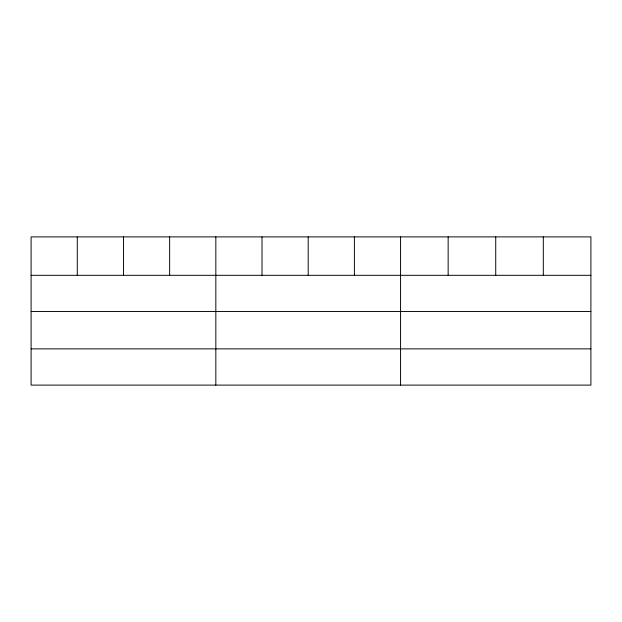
<?xml version="1.0" encoding="UTF-8"?>
<svg xmlns="http://www.w3.org/2000/svg" width="622" height="622" viewBox="0 0 622 622"><rect width="100%" height="100%" fill="white"/><g stroke="black" fill="none" stroke-linecap="round" stroke-linejoin="round"><path stroke-width="0.93" d="M590.9 311.544L590.9 236.896L31.1 236.896L31.1 385.104L590.9 385.104L590.9 311.544L31.1 311.544M31.1 275.313L590.9 275.313M31.1 348.872L590.9 348.872M543.317 236.896L543.317 275.313M495.734 236.896L495.734 275.313M448.151 236.896L448.151 275.313M400.568 236.896L400.568 385.104M354.385 236.896L354.385 275.313M308.201 236.896L308.201 275.313M262.017 236.896L262.017 275.313M215.834 236.896L215.834 385.104M169.65 236.896L169.65 275.313M123.467 236.896L123.467 275.313M77.284 236.896L77.284 275.313"/></g></svg>
